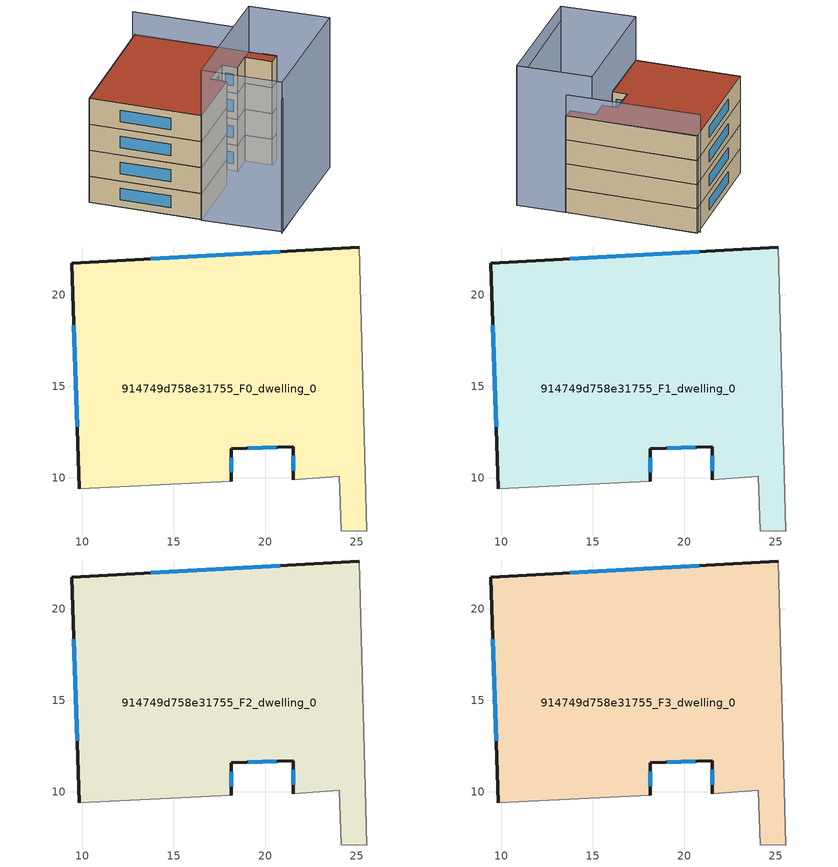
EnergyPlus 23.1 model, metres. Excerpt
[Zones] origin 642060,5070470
914749d758e31755_F0_dwelling_0
 floor ground (EU_floor_Construction): 25.55,7.1 25.15,22.61 9.44,21.71 9.83,9.41 18.14,9.8 18.14,11.61 21.54,11.7 21.54,9.9 24.05,10.1 24.14,7.1 z0
 wall outside (EU_wall_Construction): 21.54,9.9 21.54,11.7 18.14,11.61 18.14,9.8 / 9.83,9.41 9.44,21.71 25.15,22.61 z0:3
 wall adiabatic (EU_wall_Construction): 18.14,9.8 9.83,9.41 / 25.15,22.61 25.55,7.1 24.14,7.1 24.05,10.1 21.54,9.9 z0:3
 window (EU_Window_Construction): 21.54,10.4 21.54,11.21 / 20.61,11.68 19.08,11.63 / 18.14,11.11 18.14,10.3 / 9.73,12.79 9.55,18.33 / 13.76,21.96 20.83,22.36 z0.83:2.17
914749d758e31755_F1_dwelling_0
 floor to 914749d758e31755_F0_dwelling_0 (EU_floor_Construction): 25.54,7.1 25.15,22.61 9.44,21.71 9.83,9.41 18.14,9.8 18.14,11.61 21.54,11.7 21.54,9.9 24.04,10.1 24.14,7.1 z3
 wall outside (EU_wall_Construction): 21.54,9.9 21.54,11.7 18.14,11.61 18.14,9.8 / 9.83,9.41 9.44,21.71 25.15,22.61 z3:6
 wall adiabatic (EU_wall_Construction): 18.14,9.8 9.83,9.41 / 25.15,22.61 25.55,7.1 24.14,7.1 24.05,10.1 21.54,9.9 z3:6
 window (EU_Window_Construction): 21.54,10.4 21.54,11.21 / 20.61,11.68 19.08,11.63 / 18.14,11.11 18.14,10.3 / 9.73,12.79 9.55,18.33 / 13.76,21.96 20.83,22.36 z3.83:5.17
914749d758e31755_F2_dwelling_0
 floor to 914749d758e31755_F1_dwelling_0 (EU_floor_Construction): 25.54,7.1 25.15,22.61 9.44,21.71 9.83,9.41 18.14,9.8 18.14,11.61 21.54,11.7 21.54,9.9 24.04,10.1 24.14,7.1 z6
 wall outside (EU_wall_Construction): 21.54,9.9 21.54,11.7 18.14,11.61 18.14,9.8 / 9.83,9.41 9.44,21.71 25.15,22.61 z6:9
 wall adiabatic (EU_wall_Construction): 18.14,9.8 9.83,9.41 / 25.15,22.61 25.55,7.1 24.14,7.1 24.05,10.1 21.54,9.9 z6:9
 window (EU_Window_Construction): 21.54,10.4 21.54,11.21 / 20.61,11.68 19.08,11.63 / 18.14,11.11 18.14,10.3 / 9.73,12.79 9.55,18.33 / 13.76,21.96 20.83,22.36 z6.83:8.17
914749d758e31755_F3_dwelling_0
 floor to 914749d758e31755_F2_dwelling_0 (EU_floor_Construction): 25.54,7.1 25.15,22.61 9.44,21.71 9.83,9.41 18.14,9.8 18.14,11.61 21.54,11.7 21.54,9.9 24.04,10.1 24.14,7.1 z9
 wall outside (EU_wall_Construction): 21.54,9.9 21.54,11.7 18.14,11.61 18.14,9.8 / 9.83,9.41 9.44,21.71 25.15,22.61 z9:12
 wall adiabatic (EU_wall_Construction): 18.14,9.8 9.83,9.41 / 25.15,22.61 25.55,7.1 24.14,7.1 24.05,10.1 21.54,9.9 z9:12
 window (EU_Window_Construction): 21.54,10.4 21.54,11.21 / 20.61,11.68 19.08,11.63 / 18.14,11.11 18.14,10.3 / 9.73,12.79 9.55,18.33 / 13.76,21.96 20.83,22.36 z9.83:11.17
 roof outside (EU_roof_Construction): 25.15,22.61 25.55,7.1 24.14,7.1 24.05,10.1 21.54,9.9 21.54,11.7 18.14,11.61 18.14,9.8 9.83,9.41 9.44,21.71 z12
shading: 25.54,7.1 24.88,22.83 z0:14.6; 9.86,0.58 25.74,1.5 z0:15.4; 9.7,9.4 25.39,10.17 / 25.39,10.17 25.83,1.37 / 25.83,1.37 10.13,0.6 / 10.13,0.6 9.7,9.4 z0:17.3
[Building]
EU S2 Campaign: North Axis=0; Terrain=City; Solar Distribution=FullExterior
[Site:Location]
Lyon-Bron: Latitude=45.75; Longitude=5; Time Zone=1; Elevation=198
[SizingPeriod:WeatherFileDays]
AnnualSizingPeriod: Begin Month=1; Begin Day of Month=1; End Month=12; End Day of Month=31; Day of Week for Start Day=Monday; Use Weather File Daylight Saving Period=No; Use Weather File Rain and Snow Indicators=No
[MATERIAL]
EU_InternalMass_Material: Roughness=MediumRough; Thickness=0.1; Conductivity=1; Density=1800; Specific Heat=900; Thermal Absorptance=0.9; Solar Absorptance=0.7; Visible Absorptance=0.7
[MATERIAL:NOMASS] Roughness=MediumRough; Thermal Absorptance=0.9; Solar Absorptance=0.7; Visible Absorptance=0.7
Name | Thermal Resistance
EU_wall_NoMass | 0.87146
EU_roof_NoMass | 0.842276
EU_floor_NoMass | 0.496999
[WINDOWMATERIAL:SIMPLEGLAZINGSYSTEM]
EU_Window_SimpleGlazing: UFactor=2.2525; Solar Heat Gain Coefficient=0.76; Visible Transmittance=0.76
[CONSTRUCTION]
EU_wall_Construction: EU_wall_NoMass
EU_roof_Construction: EU_roof_NoMass
EU_floor_Construction: EU_floor_NoMass
EU_InternalMass_Construction: EU_InternalMass_Material
EU_Window_Construction: EU_Window_SimpleGlazing
[ZONE] Type=1; Multiplier=1; Ceiling Height=autocalculate; Floor Area=autocalculate; Part of Total Floor Area=Yes
Name | Volume
914749d758e31755_F0_dwelling_0 | 577.996
914749d758e31755_F1_dwelling_0; 914749d758e31755_F2_dwelling_0 | 577.995
914749d758e31755_F3_dwelling_0 | 1155.99
[INTERNALMASS] Construction=EU_InternalMass_Construction; Surface Area=192.665
Name | Zone or ZoneList
914749d758e31755_F0_dwelling_0_EU_InternalMass | 914749d758e31755_F0_dwelling_0
914749d758e31755_F1_dwelling_0_EU_InternalMass | 914749d758e31755_F1_dwelling_0
914749d758e31755_F2_dwelling_0_EU_InternalMass | 914749d758e31755_F2_dwelling_0
914749d758e31755_F3_dwelling_0_EU_InternalMass | 914749d758e31755_F3_dwelling_0
[OTHEREQUIPMENT] Fuel Type=Electricity; Design Level Calculation Method=Watts/Area; Power per Zone Floor Area=1; Fraction Latent=0; Fraction Radiant=0; Fraction Lost=0; Carbon Dioxide Generation Rate=0; EndUse Subcategory=EU_Step8_InternalGains
Name | Zone or ZoneList or Space or SpaceList | Schedule
EU_Step8_InternalGain_914749d758e31755_F0_dwelling_0_f000 | 914749d758e31755_F0_dwelling_0 | EU_Step8_GainSchedule_914749d758e31755_F0_dwelling_0_f000
EU_Step8_InternalGain_914749d758e31755_F1_dwelling_0_f000 | 914749d758e31755_F1_dwelling_0 | EU_Step8_GainSchedule_914749d758e31755_F1_dwelling_0_f000
EU_Step8_InternalGain_914749d758e31755_F2_dwelling_0_f000 | 914749d758e31755_F2_dwelling_0 | EU_Step8_GainSchedule_914749d758e31755_F2_dwelling_0_f000
EU_Step8_InternalGain_914749d758e31755_F3_dwelling_0_f000 | 914749d758e31755_F3_dwelling_0 | EU_Step8_GainSchedule_914749d758e31755_F3_dwelling_0_f000
[ZONEVENTILATION:DESIGNFLOWRATE] Schedule=EU_AlwaysOn; Design Flow Rate Calculation Method=AirChanges/Hour; Air Changes per Hour=0.425; Ventilation Type=Natural; Fan Pressure Rise=0; Fan Total Efficiency=1; Constant Term Coefficient=1; Temperature Term Coefficient=0; Velocity Term Coefficient=0; Velocity Squared Term Coefficient=0; Minimum Indoor Temperature=-100; Maximum Indoor Temperature=100; Delta Temperature=-100; Minimum Outdoor Temperature=-100; Maximum Outdoor Temperature=100; Maximum Wind Speed=40
Name | Zone or ZoneList or Space or SpaceList
EU_ConstantAir_914749d758e31755_F0_dwelling_0 | 914749d758e31755_F0_dwelling_0
EU_ConstantAir_914749d758e31755_F1_dwelling_0 | 914749d758e31755_F1_dwelling_0
EU_ConstantAir_914749d758e31755_F2_dwelling_0 | 914749d758e31755_F2_dwelling_0
EU_ConstantAir_914749d758e31755_F3_dwelling_0 | 914749d758e31755_F3_dwelling_0
[HVACTEMPLATE:THERMOSTAT] Constant Heating Setpoint=20; Constant Cooling Setpoint=50
EU_HeatOnly_914749d758e31755_F0_dwelling_0; EU_HeatOnly_914749d758e31755_F1_dwelling_0; EU_HeatOnly_914749d758e31755_F2_dwelling_0; EU_HeatOnly_914749d758e31755_F3_dwelling_0
[HVACTEMPLATE:ZONE:IDEALLOADSAIRSYSTEM] System Availability Schedule=EU_AlwaysOn; Maximum Heating Supply Air Temperature=50; Minimum Cooling Supply Air Temperature=13; Maximum Heating Supply Air Humidity Ratio=0.0156; Minimum Cooling Supply Air Humidity Ratio=0.0077; Heating Limit=NoLimit; Cooling Limit=NoLimit; Heating Availability Schedule=EU_AlwaysOn; Cooling Availability Schedule=EU_CoolingOff; Dehumidification Control Type=ConstantSensibleHeatRatio; Cooling Sensible Heat Ratio=0.7; Dehumidification Setpoint=60; Humidification Control Type=None; Humidification Setpoint=30; Outdoor Air Method=None; Outdoor Air Flow Rate per Person=0.00944; Outdoor Air Flow Rate per Zone Floor Area=0; Outdoor Air Flow Rate per Zone=0; Demand Controlled Ventilation Type=None; Outdoor Air Economizer Type=NoEconomizer; Heat Recovery Type=None; Sensible Heat Recovery Effectiveness=0.7; Latent Heat Recovery Effectiveness=0.65
Name | Template Thermostat
914749d758e31755_F0_dwelling_0 | EU_HeatOnly_914749d758e31755_F0_dwelling_0
914749d758e31755_F1_dwelling_0 | EU_HeatOnly_914749d758e31755_F1_dwelling_0
914749d758e31755_F2_dwelling_0 | EU_HeatOnly_914749d758e31755_F2_dwelling_0
914749d758e31755_F3_dwelling_0 | EU_HeatOnly_914749d758e31755_F3_dwelling_0
[SIZING:ZONE] Zone Cooling Design Supply Air Temperature Input Method=SupplyAirTemperature; Zone Cooling Design Supply Air Temperature=13; Zone Heating Design Supply Air Temperature Input Method=SupplyAirTemperature; Zone Heating Design Supply Air Temperature=50; Zone Cooling Design Supply Air Humidity Ratio=0.008; Zone Heating Design Supply Air Humidity Ratio=0.008; Cooling Design Air Flow Method=DesignDay; Cooling Design Air Flow Rate=0; Cooling Minimum Air Flow per Zone Floor Area=0.000762; Cooling Minimum Air Flow=0; Cooling Minimum Air Flow Fraction=0.2; Heating Design Air Flow Method=DesignDay; Heating Design Air Flow Rate=0; Heating Maximum Air Flow per Zone Floor Area=0.002032; Heating Maximum Air Flow=0.141576; Heating Maximum Air Flow Fraction=0.3; Account for Dedicated Outdoor Air System=No; Dedicated Outdoor Air System Control Strategy=NeutralSupplyAir; Dedicated Outdoor Air Low Setpoint Temperature for Design=autosize; Dedicated Outdoor Air High Setpoint Temperature for Design=autosize; Zone Load Sizing Method=Sensible Load Only No Latent Load; Zone Latent Cooling Design Supply Air Humidity Ratio Input Method=HumidityRatioDifference; Zone Cooling Design Supply Air Humidity Ratio Difference=0.005; Zone Latent Heating Design Supply Air Humidity Ratio Input Method=HumidityRatioDifference; Zone Humidification Design Supply Air Humidity Ratio Difference=0.005
914749d758e31755_F0_dwelling_0; 914749d758e31755_F1_dwelling_0; 914749d758e31755_F2_dwelling_0; 914749d758e31755_F3_dwelling_0
[SCHEDULE:CONSTANT]
Name | Hourly Value
EU_AlwaysOn | 1
EU_CoolingOff | 0
[SCHEDULE:FILE] Column Number=1; Rows to Skip at Top=0; Number of Hours of Data=8760; Column Separator=Comma; Interpolate to Timestep=No; Minutes per Item=60; Adjust Schedule for Daylight Savings=Yes
Name | File
EU_Step8_GainSchedule_914749d758e31755_F0_dwelling_0_f000 | ../../schedules/914749d758e31755/914749d758e31755_F0_dwelling_0_f000_gain.csv
EU_Step8_GainSchedule_914749d758e31755_F1_dwelling_0_f000 | ../../schedules/914749d758e31755/914749d758e31755_F1_dwelling_0_f000_gain.csv
EU_Step8_GainSchedule_914749d758e31755_F2_dwelling_0_f000 | ../../schedules/914749d758e31755/914749d758e31755_F2_dwelling_0_f000_gain.csv
EU_Step8_GainSchedule_914749d758e31755_F3_dwelling_0_f000 | ../../schedules/914749d758e31755/914749d758e31755_F3_dwelling_0_f000_gain.csv
